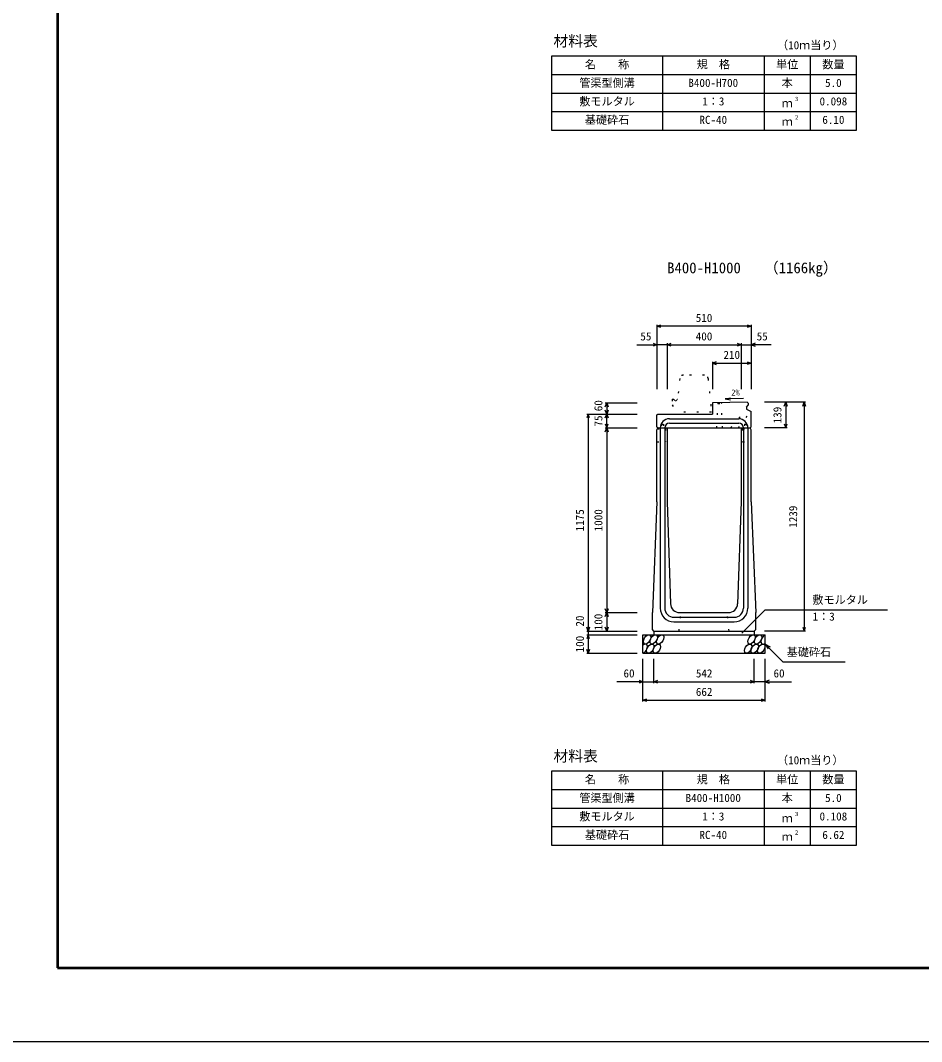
# Model space of a CAD drawing. Units: millimetres, scale not verified. Extents: x -12600 to 12600, y -5940 to 5940.
# Drawn here: x -4000 to 877, y -5940 to -413 of the extents above; entities that cross this region are included whole.
import ezdxf
from ezdxf.enums import TextEntityAlignment as Align

# ---------------------------------------------------------------- set-up
doc = ezdxf.new("R2010")
doc.units = ezdxf.units.MM
doc.header["$LTSCALE"] = 40
doc.linetypes.add('DOTTED', pattern=[1.75, 0.25, -1.5])
for name, color, linetype, lineweight in [('0-0_DIM', 7, 'Continuous', 25), ('0-1_Defpoints', 5, 'Continuous', 25), ('0-2_HATCH', 6, 'Continuous', 25), ('0-3_HYO', 3, 'Continuous', 25), ('0-4_HYO2', 4, 'Continuous', 25), ('0-5_OUTLINE', 3, 'Continuous', 25), ('0-6_OUTLINE2', 4, 'DOTTED', 25), ('0-7_TXT', 7, 'Continuous', 25), ('0-8_WAKU', 3, 'Continuous', 25)]:
    doc.layers.add(name, color=color, linetype=linetype, lineweight=lineweight)
doc.styles.add('ＭＳ ゴシック', font='')
doc.styles.get('ＭＳ ゴシック').set_extended_font_data('MS Gothic')

msp = doc.modelspace()

# ---------------------------------------------------------------- linework, layer by layer
at = {"layer": '0-0_DIM'}
for p, q in [((-555, -2061.04), (-555, -2408.54)), ((-45, -2068.54), (-555, -2068.54)), ((-45, -2061.04), (-45, -2408.54)), ((-663.38, -2168.54), (-555, -2168.54)), ((-500, -2168.54), (-555, -2168.54)), ((-500, -2161.04), (-500, -2408.54)), ((-500, -2168.54), (-100, -2168.54)), ((-100, -2161.04), (-100, -2408.54)), ((-100, -2168.54), (-45, -2168.54)), ((63.38, -2168.54), (-45, -2168.54)), ((-255, -2261.04), (-255, -2408.54)), ((-255, -2268.54), (-45, -2268.54)), ((-834.5, -2483.54), (-662, -2483.54)), ((-827, -2483.54), (-827, -2543.54)), ((249.5, -2479.54), (27, -2479.54)), ((142, -2479.54), (142, -2618.54)), ((242, -2479.54), (242, -3718.54)), ((-934.5, -2543.54), (-662, -2543.54)), ((-927, -2543.54), (-927, -3718.54)), ((-827, -2618.54), (-827, -2543.54)), ((-834.5, -2618.54), (-662, -2618.54)), ((-827, -2618.54), (-827, -3618.54)), ((149.5, -2618.54), (27, -2618.54)), ((-834.5, -3618.54), (-662, -3618.54)), ((-827, -3618.54), (-827, -3718.54)), ((-95.23, -3729.35), (31, -3603.11)), ((31, -3603.11), (692.46, -3603.11)), ((-934.5, -3718.54), (-662, -3718.54)), ((-934.5, -3738.54), (-662, -3738.54)), ((-927, -3718.54), (-927, -3738.54)), ((-927, -3738.54), (-927, -3838.54)), ((249.5, -3718.54), (27, -3718.54)), ((31, -3788.54), (126.76, -3884.29)), ((31, -3788.54), (56.98, -3803.54)), ((31, -3788.54), (46, -3814.52)), ((-934.5, -3838.54), (-662, -3838.54)), ((-631, -4099.9), (-631, -3868.54)), ((-571, -3999.9), (-571, -3868.54)), ((-29, -3999.9), (-29, -3868.54)), ((31, -4099.9), (31, -3868.54)), ((126.76, -3884.29), (464.31, -3884.29)), ((-631, -3992.4), (-772.79, -3992.4)), ((-631, -3992.4), (-571, -3992.4)), ((-571, -3992.4), (-29, -3992.4)), ((31, -3992.4), (-29, -3992.4)), ((31, -3992.4), (172.79, -3992.4)), ((-631, -4092.4), (31, -4092.4))]:
    msp.add_line(p, q, dxfattribs=at)
for points in [[(-533.86, -2076.23), (-555, -2068.54), (-533.86, -2060.84)], [(-66.14, -2060.84), (-45, -2068.54), (-66.14, -2076.23)], [(-576.14, -2160.84), (-555, -2168.54), (-576.14, -2176.23)], [(-478.86, -2176.23), (-500, -2168.54), (-478.86, -2160.84)], [(-121.14, -2160.84), (-100, -2168.54), (-121.14, -2176.23)], [(-23.86, -2160.84), (-45, -2168.54), (-23.86, -2176.23)], [(-233.86, -2260.84), (-255, -2268.54), (-233.86, -2276.23)], [(-66.14, -2260.84), (-45, -2268.54), (-66.14, -2276.23)], [(-834.7, -2504.68), (-827, -2483.54), (-819.3, -2504.68)], [(134.3, -2500.68), (142, -2479.54), (149.7, -2500.68)], [(234.3, -2500.68), (242, -2479.54), (249.7, -2500.68)], [(-819.3, -2522.39), (-827, -2543.54), (-834.7, -2522.39)], [(-919.3, -2564.68), (-927, -2543.54), (-934.7, -2564.68)], [(-834.7, -2564.68), (-827, -2543.54), (-819.3, -2564.68)], [(-834.7, -2597.39), (-827, -2618.54), (-819.3, -2597.39)], [(134.3, -2597.39), (142, -2618.54), (149.7, -2597.39)], [(-834.7, -2639.68), (-827, -2618.54), (-819.3, -2639.68)], [(-819.3, -3597.39), (-827, -3618.54), (-834.7, -3597.39)], [(-834.7, -3639.68), (-827, -3618.54), (-819.3, -3639.68)], [(-919.3, -3697.39), (-927, -3718.54), (-934.7, -3697.39)], [(-819.3, -3697.39), (-827, -3718.54), (-834.7, -3697.39)], [(234.3, -3697.39), (242, -3718.54), (249.7, -3697.39)], [(-919.3, -3759.68), (-927, -3738.54), (-934.7, -3759.68)], [(-919.3, -3817.39), (-927, -3838.54), (-934.7, -3817.39)], [(-652.14, -3984.71), (-631, -3992.4), (-652.14, -4000.1)], [(-549.86, -4000.1), (-571, -3992.4), (-549.86, -3984.71)], [(-50.14, -3984.71), (-29, -3992.4), (-50.14, -4000.1)], [(52.14, -3984.71), (31, -3992.4), (52.14, -4000.1)], [(-609.86, -4100.1), (-631, -4092.4), (-609.86, -4084.71)], [(9.86, -4084.71), (31, -4092.4), (9.86, -4100.1)]]:
    msp.add_lwpolyline(points, dxfattribs=at)
at = {"layer": '0-1_Defpoints'}
msp.add_lwpolyline([(-4200, -5940), (12600, -5940), (12600, 5940), (-4200, 5940)], close=True, dxfattribs=at)
at = {"layer": '0-2_HATCH'}
for centre in [(-608.11, -3763.54), (-572.63, -3763.54), (-537.16, -3763.54), (-42.95, -3763.54), (-7.48, -3763.54), (-591.23, -3813.54), (-555.75, -3813.54), (-61.55, -3813.54), (-26.07, -3813.54), (9.41, -3813.54)]:
    msp.add_ellipse(centre, major_axis=(14.54, 23.54), ratio=0.5792, dxfattribs=at)
for centre, start_param, end_param in [((28, -3763.54), 0.6666252, 4.1103269), ((-626.7, -3813.54), 3.7419964, 7.318141)]:
    msp.add_ellipse(centre, major_axis=(14.54, 23.54), ratio=0.5792, start_param=start_param, end_param=end_param, dxfattribs=at)
at = {"layer": '0-3_HYO'}
for p, q in [((-525, -606.64), (-525, -1006.64)), ((25, -606.64), (25, -1006.64)), ((275, -606.64), (275, -1006.64)), ((-1125, -706.64), (525, -706.64)), ((-525, -4476.64), (-525, -4876.64)), ((25, -4476.64), (25, -4876.64)), ((275, -4476.64), (275, -4876.64)), ((-1125, -4576.64), (525, -4576.64))]:
    msp.add_line(p, q, dxfattribs=at)
for points in [[(-1125, -1006.64), (525, -1006.64), (525, -606.64), (-1125, -606.64)], [(-1125, -4876.64), (525, -4876.64), (525, -4476.64), (-1125, -4476.64)]]:
    msp.add_lwpolyline(points, close=True, dxfattribs=at)
at = {"layer": '0-4_HYO2'}
for p, q in [((-1125, -806.64), (525, -806.64)), ((-1125, -906.64), (525, -906.64)), ((-1125, -4676.64), (525, -4676.64)), ((-1125, -4776.64), (525, -4776.64))]:
    msp.add_line(p, q, dxfattribs=at)
at = {"layer": '0-5_OUTLINE', "linetype": 'DOTTED'}
for p, q in [((-431.81, -2351.59), (-443, -2463.54)), ((-298.1, -2333.54), (-411.9, -2333.54)), ((-278.2, -2351.55), (-260, -2533.54)), ((-473, -2463.54), (-473, -2493.54)), ((-473, -2463.54), (-465, -2463.54)), ((-473, -2493.54), (-450, -2533.54)), ((-260, -2533.54), (-450, -2533.54))]:
    msp.add_line(p, q, dxfattribs=at)
at = {"layer": '0-5_OUTLINE'}
for p, q in [((-66, -2479.94), (-61, -2484.84)), ((-61, -2484.84), (-61, -2496.54)), ((-70, -2506.54), (-61, -2496.54)), ((-70, -2506.54), (-70, -2516.54)), ((-70, -2516.54), (-45, -2529.54)), ((-45, -2612.54), (-45, -2529.54)), ((-555, -2548.54), (-550, -2543.54)), ((-555, -2612.54), (-555, -2548.54)), ((-550, -2543.54), (-255, -2543.54)), ((-555, -2612.54), (-549, -2618.54)), ((-555, -2628.54), (-550, -2618.54)), ((-555, -3018.54), (-555, -2628.54)), ((-550, -2618.54), (-50, -2618.54)), ((-500, -2618.54), (-500, -3018.54)), ((-100, -2618.54), (-100, -3018.54)), ((-51, -2618.54), (-45, -2612.54)), ((-45, -2628.54), (-50, -2618.54)), ((-45, -3018.54), (-45, -2628.54)), ((-555, -3018.54), (-580, -3618.54)), ((-500, -3018.54), (-481.61, -3570.2)), ((-100, -3018.54), (-118.39, -3570.2)), ((-45, -3018.54), (-20, -3618.54)), ((-580, -3709.54), (-580, -3618.54)), ((-431.64, -3618.54), (-168.36, -3618.54)), ((-20, -3709.54), (-20, -3618.54)), ((-631, -3738.54), (31, -3738.54)), ((-631, -3838.54), (-631, -3738.54)), ((-571, -3718.54), (-580, -3709.54)), ((-571, -3718.54), (-571, -3738.54)), ((-29, -3718.54), (-29, -3738.54)), ((31, -3838.54), (31, -3738.54)), ((-631, -3838.54), (31, -3838.54))]:
    msp.add_line(p, q, dxfattribs=at)
at = {"layer": '0-5_OUTLINE', "linetype": 'DOTTED'}
msp.add_lwpolyline([(-465, -2463.54), (-455, -2473.54), (-445, -2463.54), (-443, -2463.54)], dxfattribs=at)
at = {"layer": '0-5_OUTLINE'}
for points in [[(-66, -2479.94), (-255, -2483.54), (-255, -2543.54)], [(-571, -3718.54), (-29, -3718.54), (-20, -3709.54)]]:
    msp.add_lwpolyline(points, dxfattribs=at)
at = {"layer": '0-5_OUTLINE', "linetype": 'DOTTED'}
for centre, start, end in [((-411.9, -2353.54), 90, 174.40835), ((-298.1, -2353.54), 4.08463, 90)]:
    msp.add_arc(centre, 20, start, end, dxfattribs=at)
at = {"layer": '0-5_OUTLINE'}
for centre, start, end in [((-431.64, -3568.54), 181.90915, 270), ((-168.36, -3568.54), 270, 358.09085)]:
    msp.add_arc(centre, 50, start, end, dxfattribs=at)
at = {"layer": '0-6_OUTLINE2'}
for p, q in [((-225, -2487.29), (-227.47, -2483.01)), ((-207, -2487.29), (-204.27, -2482.57)), ((-231.5, -2618.54), (-225, -2487.29)), ((-225, -2487.29), (-207, -2487.29)), ((-200.5, -2618.54), (-207, -2487.29)), ((-157.03, -2618.54), (-68.53, -2517.3)), ((-114.35, -2618.54), (-46.63, -2528.69)), ((-552.25, -2623.04), (-508, -2623.04)), ((-531, -2598.04), (-519, -2598.04)), ((-531, -2598.04), (-531, -2623.04)), ((-519, -2598.04), (-519, -2623.04)), ((-508, -2623.04), (-508, -2693.54)), ((-92, -2623.04), (-47.75, -2623.04)), ((-92, -2623.04), (-92, -2693.54)), ((-81, -2598.04), (-69, -2598.04)), ((-81, -2598.04), (-81, -2623.04)), ((-69, -2598.04), (-69, -2623.04)), ((-555, -2693.54), (-508, -2693.54)), ((-92, -2693.54), (-45, -2693.54)), ((-435, -3718.54), (-425, -3618.54)), ((-165, -3718.54), (-175, -3618.54))]:
    msp.add_line(p, q, dxfattribs=at)
at = {"layer": '0-6_OUTLINE2', "linetype": 'Continuous'}
for p, q in [((-488, -2569.54), (-112, -2569.54)), ((-488, -2593.54), (-112, -2593.54)), ((-537, -2618.54), (-537, -3594.54)), ((-513, -2618.54), (-513, -3593.54)), ((-87, -2618.54), (-87, -3593.54)), ((-63, -2618.54), (-63, -3594.54)), ((-463, -3643.54), (-137, -3643.54)), ((-463, -3668.54), (-137, -3668.54))]:
    msp.add_line(p, q, dxfattribs=at)
for centre, radius, start, end in [((-488, -2618.54), 49, 90, 180), ((-488, -2618.54), 25, 90, 180), ((-112, -2618.54), 49, 0, 90), ((-112, -2618.54), 25, 0, 90), ((-463, -3594.54), 74, 180, 270), ((-463, -3593.54), 50, 180, 270), ((-137, -3593.54), 50, 270, 0), ((-137, -3594.54), 74, 270, 0)]:
    msp.add_arc(centre, radius, start, end, dxfattribs=at)
at = {"layer": '0-7_TXT'}
msp.add_line((-185.89, -2462.22), (-156.25, -2466.86), dxfattribs=at)
msp.add_lwpolyline([(-87.45, -2460.34), (-185.89, -2462.22), (-156.45, -2456.45)], dxfattribs=at)
at = {"layer": '0-8_WAKU', "lineweight": 50}
msp.add_lwpolyline([(-3800, -5540), (12200, -5540), (12200, 5540), (-3800, 5540)], close=True, dxfattribs=at)

# ---------------------------------------------------------------- texts
at = {"layer": '0-0_DIM', "style": 'ＭＳ ゴシック'}
for s, p in [('510', (-345, -2058.54)), ('55', (-644.84, -2158.54)), ('400', (-345, -2158.54)), ('55', (-15.16, -2158.54)), ('210', (-195, -2258.54)), ('敷モルタル', (286.6, -3584.38)), ('1：3', (287.6, -3675.07)), ('基礎砕石', (147.32, -3867.12)), ('60', (-736, -3982.4)), ('542', (-344.47, -3982.4)), ('60', (76, -3982.4)), ('662', (-344.47, -4082.4))]:
    msp.add_text(s, height=43.99, dxfattribs=at).set_placement(p, align=Align.BOTTOM_LEFT)
for s, p in [('60', (-837, -2528.54)), ('139', (132, -2594.04)), ('75', (-837, -2611.04)), ('1175', (-937, -3178.54)), ('1000', (-837, -3178.54)), ('1239', (217, -3159.04)), ('20', (-937, -3694.22)), ('100', (-837, -3714.07)), ('100', (-937, -3833.54))]:
    msp.add_text(s, height=43.99, rotation=90, dxfattribs=at).set_placement(p, align=Align.BOTTOM_LEFT)
at = {"layer": '0-7_TXT', "style": 'ＭＳ ゴシック'}
for s, height, p in [('材料表', 58.65, (-1115, -571.64)), ('（10ｍ当り）', 43.99, (95, -582.64)), ('名\u3000\u3000称', 43.99, (-945, -686.64)), ('規\u3000格', 43.99, (-340, -686.64)), ('単位', 43.99, (90, -686.64)), ('数量', 43.99, (340, -686.64)), ('管渠型側溝', 43.99, (-975, -786.64)), ('B400-H700', 43.99, (-385, -786.64)), ('本', 43.99, (120, -786.64)), ('5.0', 43.99, (355, -786.64)), ('敷モルタル', 43.99, (-975, -886.64)), ('３', 21.99, (185.54, -856.27)), ('1：3', 43.99, (-310, -886.64)), ('ｍ', 43.99, (120, -896.64)), ('0.098', 43.99, (325, -886.64)), ('基礎砕石', 43.99, (-945, -986.64)), ('RC-40', 43.99, (-325, -986.64)), ('２', 21.99, (185.54, -956.27)), ('6.10', 43.99, (340, -986.64)), ('ｍ', 43.99, (120, -996.64)), ('（1166kg）', 58.65, (23.7, -1799.16)), ('B400-H1000', 58.65, (-500, -1799.56)), ('2%', 32.99, (-152.23, -2453.57)), ('材料表', 58.65, (-1115, -4441.64)), ('（10ｍ当り）', 43.99, (95, -4452.64)), ('名\u3000\u3000称', 43.99, (-945, -4556.64)), ('規\u3000格', 43.99, (-340, -4556.64)), ('単位', 43.99, (90, -4556.64)), ('数量', 43.99, (340, -4556.64)), ('管渠型側溝', 43.99, (-975, -4656.64)), ('B400-H1000', 43.99, (-400, -4656.64)), ('本', 43.99, (120, -4656.64)), ('5.0', 43.99, (355, -4656.64)), ('敷モルタル', 43.99, (-975, -4756.64)), ('３', 21.99, (185.54, -4726.27)), ('1：3', 43.99, (-310, -4756.64)), ('ｍ', 43.99, (120, -4766.64)), ('0.108', 43.99, (325, -4756.64)), ('基礎砕石', 43.99, (-945, -4856.64)), ('RC-40', 43.99, (-325, -4856.64)), ('２', 21.99, (185.54, -4826.27)), ('6.62', 43.99, (340, -4856.64)), ('ｍ', 43.99, (120, -4866.64))]:
    msp.add_text(s, height=height, dxfattribs=at).set_placement(p, align=Align.BOTTOM_LEFT)

doc.saveas('drawing.dxf')
